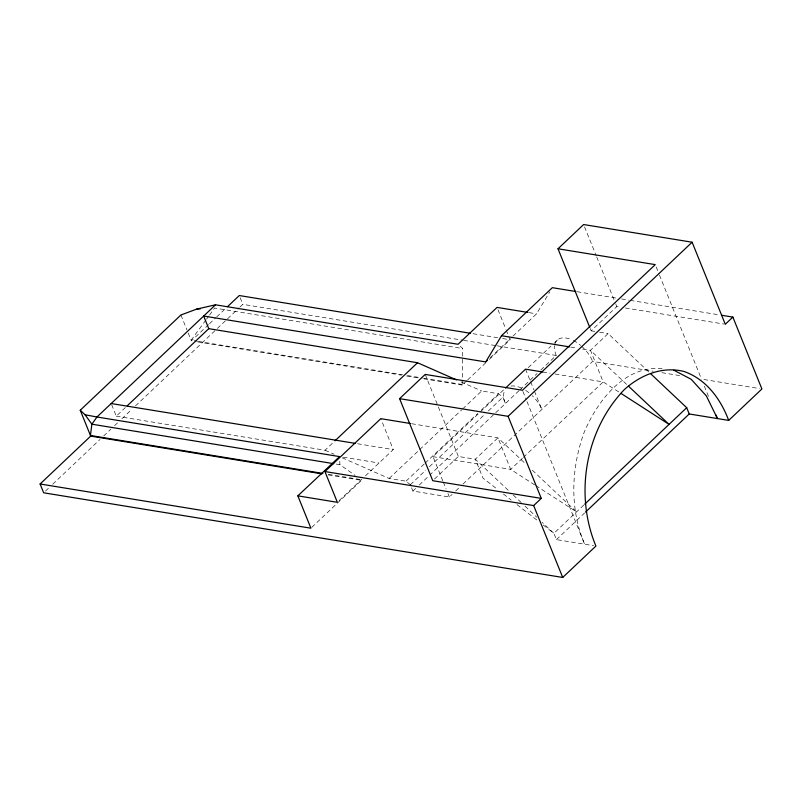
<?xml version="1.0" encoding="UTF-8"?>
<svg xmlns="http://www.w3.org/2000/svg" width="802" height="802" viewBox="0 0 802 802"><rect width="100%" height="100%" fill="white"/><g stroke="black" fill="none" stroke-linecap="round" stroke-linejoin="round"><path stroke-width="0.6" stroke-dasharray="4.01 3.01" d="M466.714 380.8L462.193 385.08L462.704 348.529L458.854 344.98M512.949 336.168L536.548 313.843L549.801 291.858M205.823 320.108L191.117 340.238L197.302 341.241M206.555 319.106L208.761 316.088M209.502 315.076L214.645 308.038L462.704 348.529M648.748 371.917L608.086 333.582L590.472 350.324L581.821 348.91M311.808 527.345L361.502 480.318L361.241 479.686L327.858 474.243M528.257 367.637L550.934 346.173M554.563 342.735L558.192 339.306M519.014 390.664L430.143 474.744M519.917 389.812L537.15 373.491M540.779 370.063L556.207 355.466A25.173 13.774 46.6 0 1 554.533 345.672M434.514 479.035L458.363 456.468L475.285 459.225L509.621 491.596M590.232 328.519L591.164 330.825L616.768 306.595L620.467 307.196M342.213 457.802L389.14 478.473L406.033 481.17L410.363 484.739L412.91 491.045L449.341 497.009L452.067 494.433M455.696 490.994L459.335 487.556M462.965 484.117L592.638 361.401L653.179 371.266M208.55 324.62L191.377 340.86L187.407 331.056M209.452 323.757L215.778 317.772M216.68 316.92L226.625 307.517M111.658 404.679L116.29 416.158L125.353 407.576M45.463 491.065L49.102 487.626M52.742 484.187L100.039 439.436M103.679 435.997L110.947 429.11M114.586 425.672L118.225 422.223M121.864 418.784L131.869 409.321M135.508 405.872L216.45 329.291M217.362 328.429L239.186 307.778M240.099 306.915L242.826 304.339L462.443 340.168M116.29 416.158L325.041 450.243L334.113 441.661M490.263 357.632L512.047 337.03M339.166 500.598L361.812 479.245M365.441 475.827L393.271 449.581L380.8 418.674M467.616 379.947L485.701 362.845M489.31 359.426L510.102 339.757L506.373 330.514M389.14 478.473L461.691 409.842M462.594 408.99L481.641 390.975L498.583 393.742L502.854 397.231L505.4 403.546A25.173 13.774 46.6 0 1 504.919 390.013M406.033 481.17L424.178 464.027M425.09 463.175L477.711 413.451M481.34 410.022L498.583 393.742M442.814 480.869L433.02 456.659L479.275 412.91M480.177 412.048L504.669 388.89M410.363 484.739L425.782 470.152M429.401 466.724L484.719 414.393M488.348 410.965L502.854 397.231M412.91 491.045L415.626 488.478M419.256 485.04L429.23 475.606M522.473 458.243L510.684 469.391L433.02 456.659M523.375 457.381L603.184 381.912L590.472 350.324L627.505 385.231M583.816 505.029L553.891 533.34L556.428 539.616L593.66 545.681M556.428 539.616L584.628 512.939M662.151 368.709C624.187 365.01 596.979 401.601 583.926 432.93C571.114 468.639 569.54 508.929 584.638 544.207L526.653 400.679M577.059 291.707L616.628 298.154M621.58 298.956L628.999 300.169M630.232 300.369L719.264 314.875M625.4 307.998L724.046 324.068M529.14 312.64L536.548 313.843M591.164 330.825L594.783 331.416M599.625 332.208L608.086 333.582M473.01 333.702L497.741 337.732M502.684 338.544L510.102 339.757M463.676 340.369L495.746 345.602M496.979 345.802L556.207 355.466M661.83 372.669L680.357 375.687M703.835 379.516L759.434 388.569M198.535 341.441L402.584 374.755M407.526 375.567L422.373 377.983M423.606 378.193L461.942 384.449M197.553 341.873L401.601 375.186M406.544 375.998L418.915 378.013M423.857 378.825L462.193 385.08M411.627 423.707L497.962 437.822L525.069 463.366M357.552 443.747L393.271 449.581M343.256 457.2L379.025 463.005M336.208 464.077L339.918 464.679L355.146 475.406M328.108 474.874L361.502 480.318M570.703 347.086L576.879 348.098M542.784 371.998L550.182 373.211M555.114 374.013L603.184 381.912L619.916 392.699M461.03 381.892L481.641 390.975M325.041 450.243L334.203 454.273M534.733 484.909L510.684 469.391L497.962 437.822L475.285 459.225L483.005 478.112L497.561 489.451M535.776 485.581L576.558 511.897L531.385 469.32M503.385 493.982L511.155 500.027M516.979 504.558L538.342 521.21M543.195 524.999L553.891 533.34L542.142 522.262M513.23 495.004L521.36 502.674M524.979 506.082L536.728 517.16M656.176 266.926L658.983 273.873M659.444 275.036L701.529 379.206M704.336 386.153L709.018 397.732M584.548 226.856L596.217 255.748M596.688 256.901L615.375 303.126M615.836 304.279L616.768 306.595M525.531 369.161L530.192 380.679M530.653 381.832L533.921 389.902M534.383 391.045L541.841 409.481A25.173 13.774 46.6 0 0 532.287 395.687M522.904 391.416L526.182 399.516M425.21 374.414L458.363 456.468M443.275 482.022L446.082 488.939M447.947 493.551L449.341 497.009M180.921 314.985L186.946 329.903M497.982 309.712L505.912 329.351M240.169 297.743L242.826 304.339M339.757 461.22L339.918 464.679M554.703 344.649A25.173 13.774 46.6 0 1 571.194 339.517M573.27 340.469A25.173 13.774 46.6 0 1 580.668 345.421M581.49 346.123A25.173 13.774 46.6 0 1 592.638 361.401M510.964 386.063A25.173 13.774 46.6 0 1 523.516 389.11M525.611 390.353A25.173 13.774 46.6 0 1 529.039 392.82"/><path stroke-width="1.2" d="M322.915 473.431L90.446 435.486L91.879 424.188L96.962 417L203.678 316.038L485.721 361.923L501.511 335.737L552.327 287.677L575.826 291.507M527.906 312.439L497.05 307.397L458.082 344.269L215.537 304.81L203.678 316.038L208.771 328.66L417.531 362.735L456.458 379.877M721.74 315.276L732.868 317.091L761.9 388.98L728.707 420.398C720.647 399.055 706.311 379.286 684.066 371.486C662.272 365.993 640.608 374.935 624.437 389.491C585.37 430.042 574.332 494.293 595.916 546.052L562.713 577.46L43.649 492.789L40.1 483.997L90.696 436.118L321.933 473.862M399.596 398.654L508.097 416.328L541.26 498.383L432.749 480.709L399.596 398.654L425.21 374.414L522.443 390.263L655.244 264.62L558.002 248.78L589.761 327.366M558.002 248.78L583.615 224.54L692.116 242.214L725.279 324.269L732.868 317.091M40.1 483.997L310.895 528.197L297.853 495.857L337.351 502.313L324.93 471.546L380.8 418.674L410.393 423.506M508.097 416.328L692.116 242.214M324.93 471.546L533.671 505.571L541.26 498.383M650.552 373.622L686.702 407.697L584.718 504.177M90.696 436.118L80.25 410.233L180.921 314.985L196.801 309.071L215.537 304.81M227.527 306.655L239.287 295.537L470.533 333.291M127.167 405.862L208.771 328.66M335.015 440.799L417.531 362.735M485.721 361.923L487.546 360.208M505.571 388.028L525.531 369.161L542.784 371.998M585.53 512.077L689.229 413.972L728.707 420.398M297.853 495.857L339.557 456.599L96.962 417L85.082 414.774L80.25 410.233M196.801 309.071L200.37 308.86M111.197 403.536L355.085 443.346M333.742 463.676L91.879 424.188L85.082 414.774M501.511 335.737L569.47 346.875M673.87 370.223L691.134 379.256L706.392 395.967L717.429 418.564L716.026 415.095M620.959 393.371L669.058 424.388L628.407 386.083M533.671 505.571L562.713 577.46M686.702 407.697L689.229 413.972"/></g></svg>
